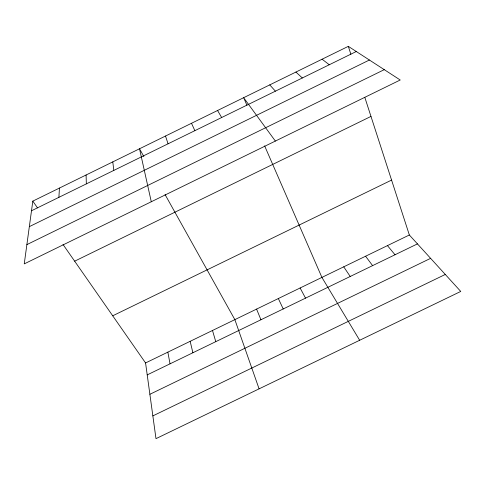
<?xml version="1.0" encoding="UTF-8"?>
<svg xmlns="http://www.w3.org/2000/svg" width="485" height="485" viewBox="0 0 485 485"><rect width="100%" height="100%" fill="white"/><g stroke="black" fill="none" stroke-linecap="round" stroke-linejoin="round"><path stroke-width="0.73" d="M58.897 197.34L59.437 188.065M32.816 201.129L24.25 263.888L400.228 80.001L348.315 46.348L32.816 201.129L37.521 207.883M31.495 210.775L356.281 51.513M29.33 226.64L369.4 60.019M26.881 244.616L384.265 69.658M74.654 261.179L370.983 116.412M112.714 315.802L391.583 180.081M145.567 362.95L409.346 234.995L460.75 291.436L155.988 438.652L145.567 362.95L63.014 244.47M147.21 374.893L417.446 243.888M149.883 394.287L430.613 258.347M152.854 415.9L445.291 274.455M322.095 59.212L329.285 64.754M295.911 72.059L302.325 77.97M269.757 84.887L275.401 91.174M387.454 245.616L395.014 254.764M365.581 256.225L372.607 265.628M275.365 141.068L243.646 97.697L246.913 105.203M343.732 266.823L350.218 276.48M359.658 340.264L321.913 277.408L264.622 145.864M217.559 110.495L221.663 117.528M143.863 156.558L139.522 148.78L151.284 201.76M165.064 194.558L234.861 319.639L259.081 388.849M300.112 287.981L305.532 298.148M278.335 298.548L283.222 308.957M191.514 123.275L194.849 130.677M256.589 309.097L260.936 319.761M165.5 136.036L168.071 143.802M348.315 46.348L350.867 54.229M364.872 97.533L409.346 234.995M212.497 330.485L215.77 341.658M190.162 341.319L192.891 352.747M167.852 352.14L170.041 363.829M112.793 161.893L113.811 170.411M86.094 174.988L86.336 183.882"/></g></svg>
